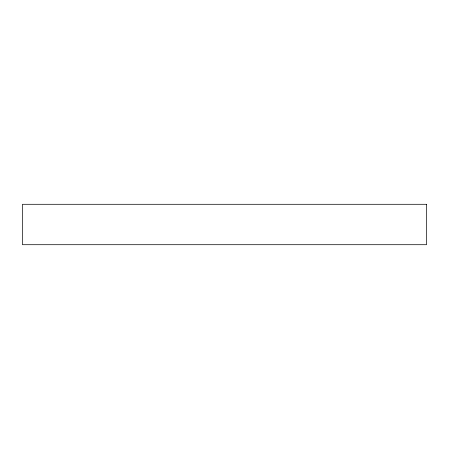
<?xml version="1.0" encoding="UTF-8"?>
<svg xmlns="http://www.w3.org/2000/svg" width="449" height="449" viewBox="0 0 449 449"><rect width="100%" height="100%" fill="white"/><g stroke="black" fill="none" stroke-linecap="round" stroke-linejoin="round"><path stroke-width="0.67" d="M426.55 204.295L22.45 204.295L22.45 244.705L426.55 244.705L426.55 204.295"/></g></svg>
